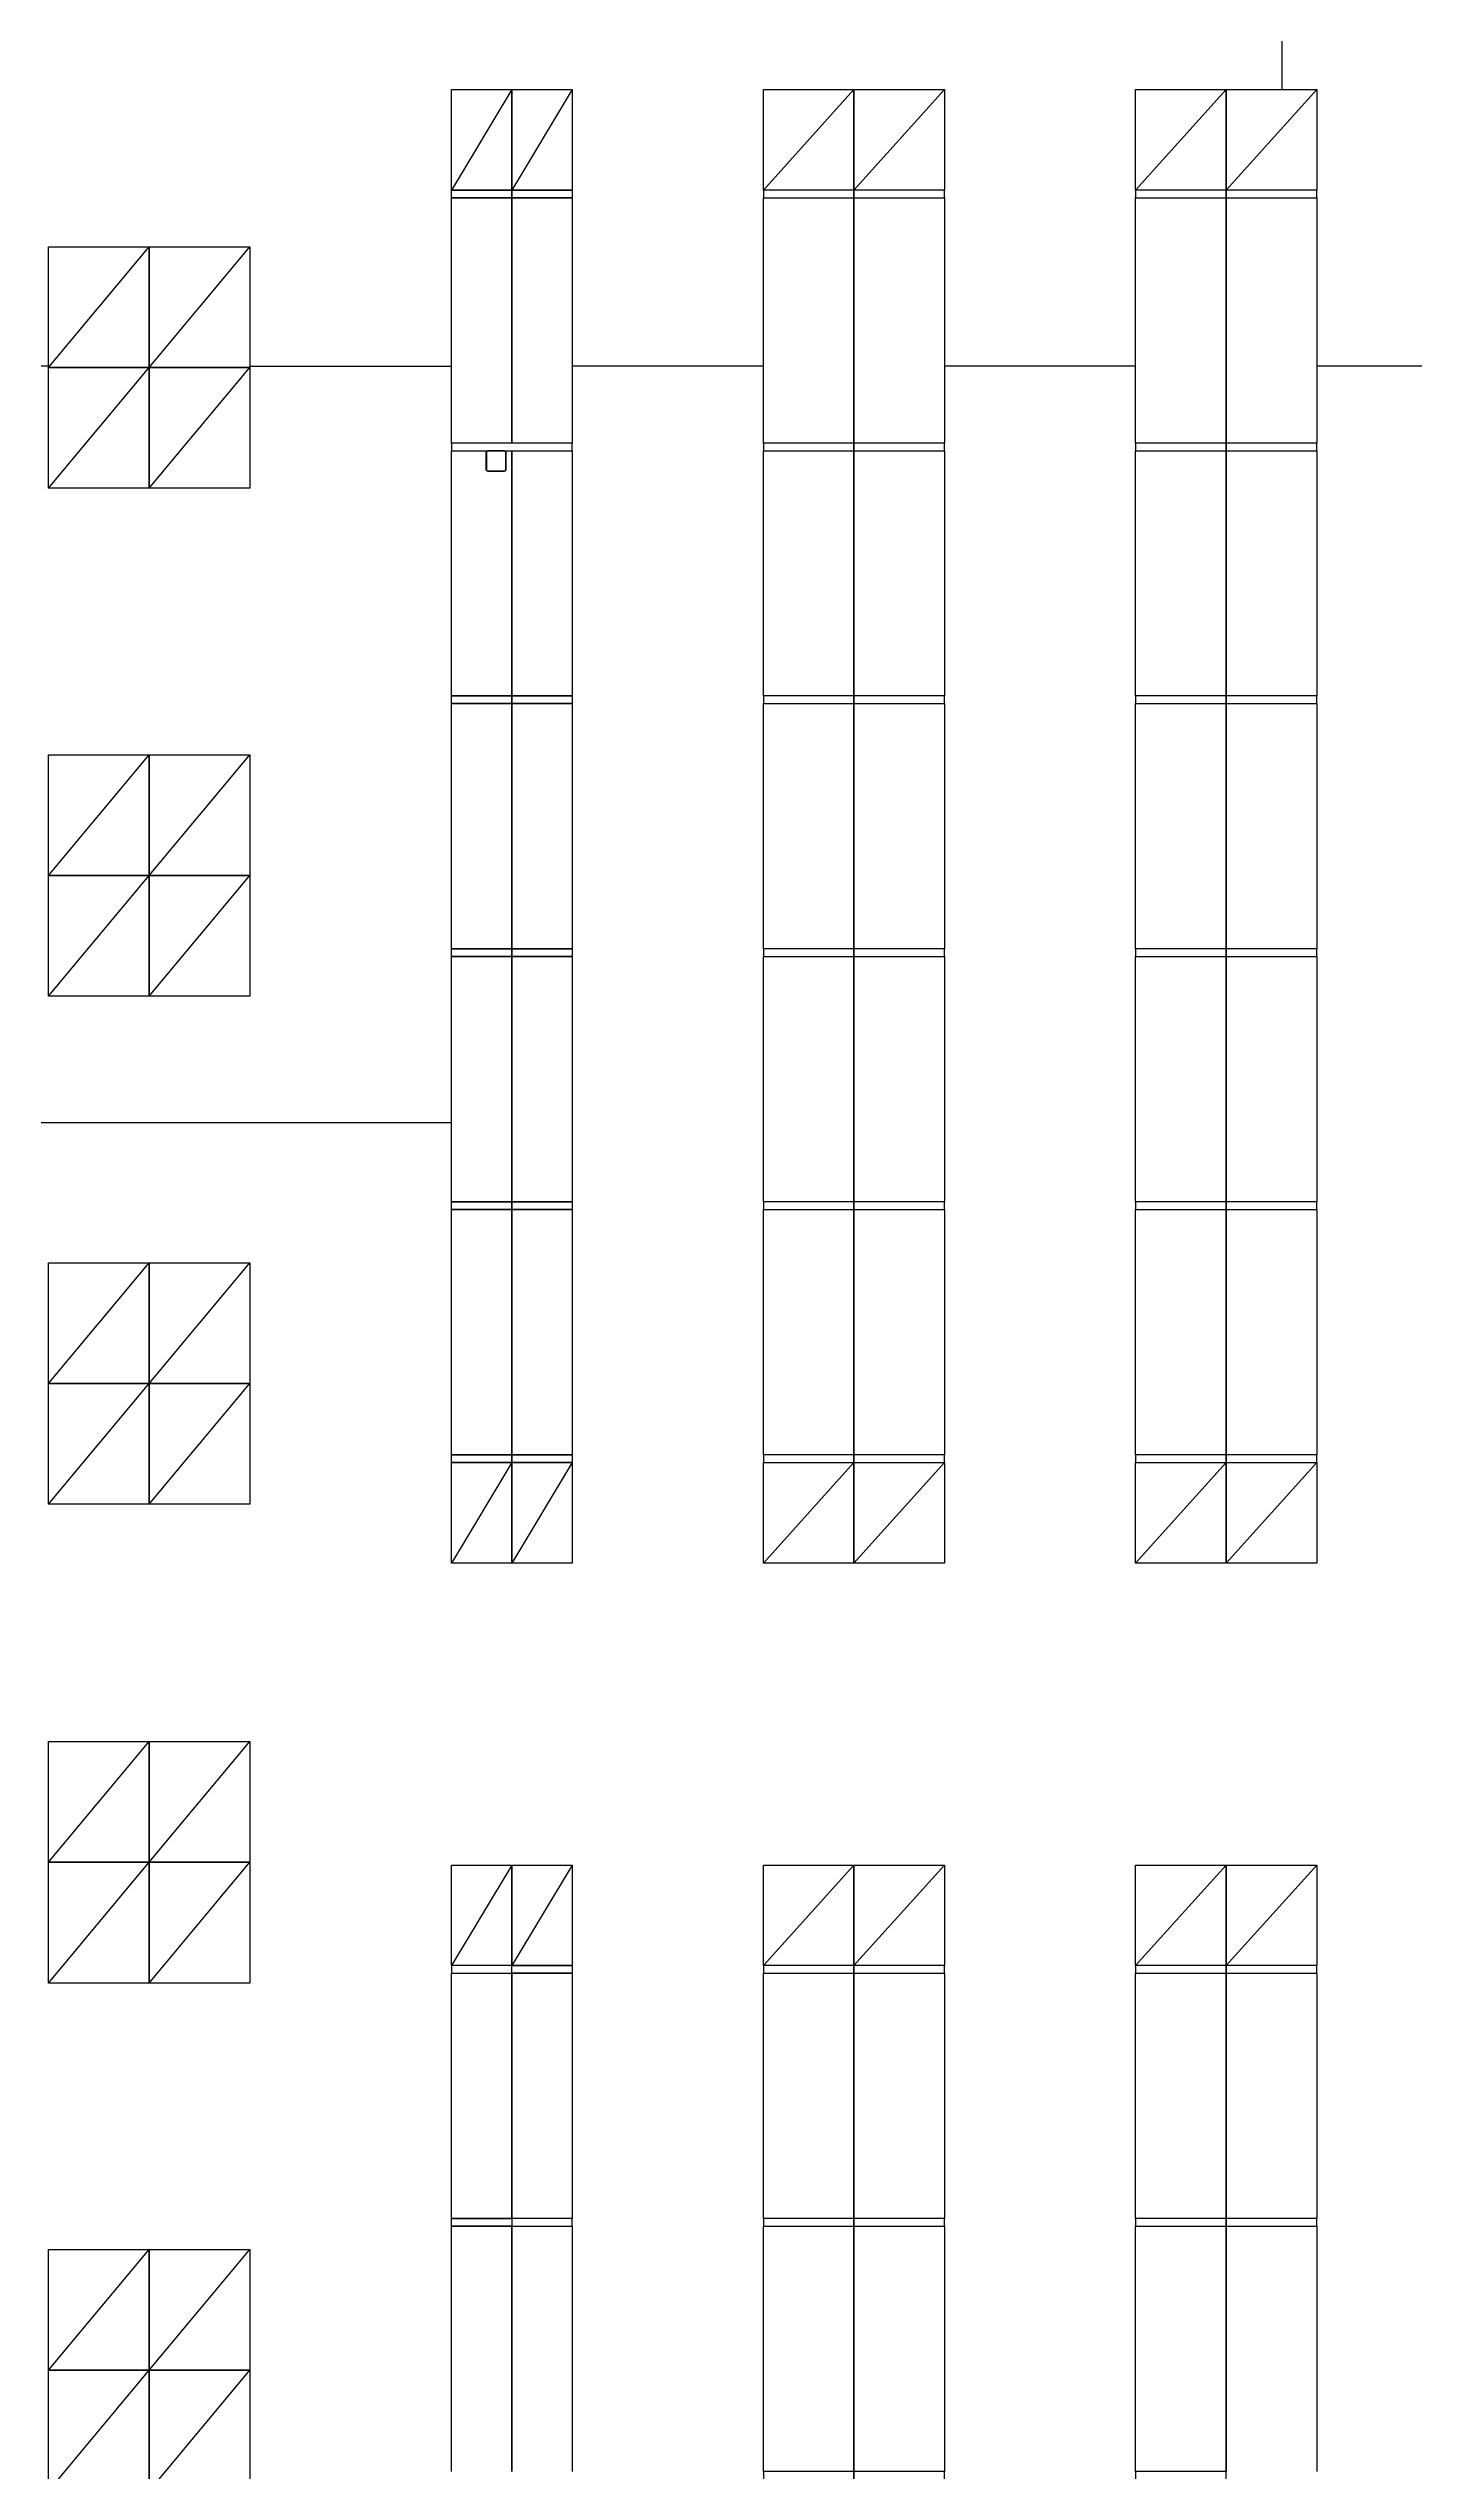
# Model space of a CAD drawing. Header units: millimetres. Extents: x -155 to 94595, y -3153 to 63413.
# Drawn here: x 44746 to 58324, y 22660 to 46748 of the extents above; entities that cross this region are included whole.
import ezdxf

# ---------------------------------------------------------------- set-up
doc = ezdxf.new("R2010")
doc.units = ezdxf.units.MM
for name, color, linetype in [('2', 193, 'Continuous'), ('6', 253, 'Continuous'), ('int', 185, 'Continuous'), ('wall', 5, 'Continuous')]:
    doc.layers.add(name, color=color, linetype=linetype)
doc.styles.add('REFERENCIA CAMPECHE$0$LETRITAS', font='ROMAN1.shx', dxfattribs={"width": 1.2, "height": 0.225})
doc.dimstyles.new('arch', dxfattribs={"dimtxt": 0.18, "dimasz": 0.18, "dimexe": 0.18, "dimexo": 0.0625, "dimgap": 0.09, "dimtad": 0, "dimtih": 1, "dimtoh": 1, "dimdec": 4, "dimzin": 0, "dimdsep": 46, "dimtxsty": 'Standard', "dimblk": 'OBLIQUE', "dimcen": 0.09, "dimclrt": 256, "dimadec": 0, "dimazin": 0, "dimtfac": 1, "dimtdec": 4, "dimtofl": 0, "dimtmove": 0, "dimatfit": 3, "dimldrblk": 'OBLIQUE', "dimfxl": 1, "dimtolj": 1, "dimtzin": 0, "dimarcsym": 0})
doc.dimstyles.new('aw_2', dxfattribs={"dimtxt": 2.5, "dimasz": 2.5, "dimexe": 1.25, "dimexo": 0.625, "dimtad": 1, "dimtxsty": 'Standard', "dimblk": 'OBLIQUE', "dimcen": 2.5, "dimclrt": 256, "dimadec": 0, "dimazin": 0, "dimtfac": 1, "dimtmove": 0, "dimatfit": 3, "dimldrblk": 'OBLIQUE', "dimfxl": 1, "dimarcsym": 0})

# ---------------------------------------------------------------- blocks, each defined once
blk = doc.blocks.new('_Oblique')
at = {"color": 0, "linetype": 'ByBlock', "lineweight": -2}
blk.add_line((-0.5, -0.5), (0.5, 0.5), dxfattribs=at)
blk = doc.blocks.new('*D187')
at = {"layer": '6', "color": 0, "lineweight": -2}
blk.add_line((51852, 43590), (49951, 43590), dxfattribs=at)
at = {"layer": 'Defpoints', "color": 0}
for p in [(49951, 43590), (49951, 43590), (51852, 43590)]:
    blk.add_point(p, dxfattribs=at)
at = {"layer": '6', "color": 0, "lineweight": -2, "xscale": 0.3, "yscale": 0.3, "zscale": 0.3, "rotation": 180}
blk.add_blockref('_Oblique', (49951, 43590), dxfattribs=at)
at = {"layer": '6', "color": 0, "lineweight": -2, "xscale": 0.3, "yscale": 0.3, "zscale": 0.3}
blk.add_blockref('_Oblique', (51852, 43590), dxfattribs=at)
at = {"layer": '6', "insert": (50901, 43591), "char_height": 0.225, "attachment_point": 5, "style": 'REFERENCIA CAMPECHE$0$LETRITAS'}
blk.add_mtext('\\A1;1900.80', dxfattribs=at)
blk = doc.blocks.new('*D188')
at = {"layer": '6', "color": 0, "lineweight": -2}
blk.add_line((55552, 43590), (53652, 43590), dxfattribs=at)
at = {"layer": 'Defpoints', "color": 0}
for p in [(53652, 43590), (53652, 43590), (55552, 43590)]:
    blk.add_point(p, dxfattribs=at)
at = {"layer": '6', "color": 0, "lineweight": -2, "xscale": 0.3, "yscale": 0.3, "zscale": 0.3, "rotation": 180}
blk.add_blockref('_Oblique', (53652, 43590), dxfattribs=at)
at = {"layer": '6', "color": 0, "lineweight": -2, "xscale": 0.3, "yscale": 0.3, "zscale": 0.3}
blk.add_blockref('_Oblique', (55552, 43590), dxfattribs=at)
at = {"layer": '6', "insert": (54602, 43591), "char_height": 0.225, "attachment_point": 5, "style": 'REFERENCIA CAMPECHE$0$LETRITAS'}
blk.add_mtext('\\A1;1900.00', dxfattribs=at)
blk = doc.blocks.new('*D189')
at = {"layer": '6', "color": 0, "lineweight": -2}
blk.add_line((59252, 43590), (57352, 43590), dxfattribs=at)
at = {"layer": 'Defpoints', "color": 0}
for p in [(57352, 43590), (57352, 43590), (59252, 43590)]:
    blk.add_point(p, dxfattribs=at)
at = {"layer": '6', "color": 0, "lineweight": -2, "xscale": 0.3, "yscale": 0.3, "zscale": 0.3, "rotation": 180}
blk.add_blockref('_Oblique', (57352, 43590), dxfattribs=at)
at = {"layer": '6', "color": 0, "lineweight": -2, "xscale": 0.3, "yscale": 0.3, "zscale": 0.3}
blk.add_blockref('_Oblique', (59252, 43590), dxfattribs=at)
at = {"layer": '6', "insert": (58302, 43591), "char_height": 0.225, "attachment_point": 5, "style": 'REFERENCIA CAMPECHE$0$LETRITAS'}
blk.add_mtext('\\A1;1900.00', dxfattribs=at)
blk = doc.blocks.new('*D226')
at = {"layer": '6', "color": 0, "lineweight": -2}
blk.add_line((44747, 43590), (42743, 43590), dxfattribs=at)
at = {"layer": 'Defpoints', "color": 0}
for p in [(42743, 43590), (42743, 43590), (44747, 43550)]:
    blk.add_point(p, dxfattribs=at)
at = {"layer": '6', "color": 0, "lineweight": -2, "xscale": 0.36, "yscale": 0.36, "zscale": 0.36, "rotation": 180}
blk.add_blockref('_Oblique', (42743, 43590), dxfattribs=at)
at = {"layer": '6', "color": 0, "lineweight": -2, "xscale": 0.36, "yscale": 0.36, "zscale": 0.36}
blk.add_blockref('_Oblique', (44747, 43590), dxfattribs=at)
at = {"layer": '6', "insert": (43745, 43591), "char_height": 0.225, "attachment_point": 5, "style": 'REFERENCIA CAMPECHE$0$LETRITAS'}
blk.add_mtext('\\A1;2004.37', dxfattribs=at)
blk = doc.blocks.new('*D227')
at = {"layer": '6', "color": 0, "lineweight": -2}
blk.add_line((46747, 43590), (48751, 43590), dxfattribs=at)
at = {"layer": 'Defpoints', "color": 0}
for p in [(46747, 43447), (48751, 43590), (48751, 43590)]:
    blk.add_point(p, dxfattribs=at)
at = {"layer": '6', "color": 0, "lineweight": -2, "xscale": 0.36, "yscale": 0.36, "zscale": 0.36, "rotation": 180}
blk.add_blockref('_Oblique', (46747, 43590), dxfattribs=at)
at = {"layer": '6', "color": 0, "lineweight": -2, "xscale": 0.36, "yscale": 0.36, "zscale": 0.36}
blk.add_blockref('_Oblique', (48751, 43590), dxfattribs=at)
at = {"layer": '6', "insert": (47749, 43591), "char_height": 0.225, "attachment_point": 5, "style": 'REFERENCIA CAMPECHE$0$LETRITAS'}
blk.add_mtext('\\A1;2003.72', dxfattribs=at)
blk = doc.blocks.new('*D350')
at = {"layer": '6', "color": 0, "lineweight": -2}
blk.add_line((57005, 50027), (57005, 46340), dxfattribs=at)
at = {"layer": 'Defpoints', "color": 0}
for p in [(57424, 50027), (56855, 46340), (57005, 46340)]:
    blk.add_point(p, dxfattribs=at)
at = {"layer": '6', "color": 0, "lineweight": -2, "xscale": 0.36, "yscale": 0.36, "zscale": 0.36}
for p, rotation in [((57005, 50027), 90), ((57005, 46340), 270)]:
    blk.add_blockref('_Oblique', p, dxfattribs=dict(at, rotation=rotation))
at = {"layer": '6', "insert": (57005, 48184), "char_height": 0.225, "attachment_point": 5, "rotation": 90, "style": 'REFERENCIA CAMPECHE$0$LETRITAS'}
blk.add_mtext('\\A1;3686.92', dxfattribs=at)
blk = doc.blocks.new('*D359')
at = {"layer": '6', "color": 0, "lineweight": -2}
blk.add_line((48751, 36068), (42806, 36068), dxfattribs=at)
at = {"layer": 'Defpoints', "color": 0}
for p in [(42806, 36068), (48751, 36002), (42806, 35502)]:
    blk.add_point(p, dxfattribs=at)
at = {"layer": '6', "color": 0, "lineweight": -2, "xscale": 0.36, "yscale": 0.36, "zscale": 0.36, "rotation": 180}
blk.add_blockref('_Oblique', (42806, 36068), dxfattribs=at)
at = {"layer": '6', "color": 0, "lineweight": -2, "xscale": 0.36, "yscale": 0.36, "zscale": 0.36}
blk.add_blockref('_Oblique', (48751, 36068), dxfattribs=at)
at = {"layer": '6', "insert": (45778, 36068), "char_height": 0.225, "attachment_point": 5, "style": 'REFERENCIA CAMPECHE$0$LETRITAS'}
blk.add_mtext('5945.09', dxfattribs=at)

msp = doc.modelspace()

# ---------------------------------------------------------------- linework, layer by layer
at = {"layer": '2'}
for p, q in [((48750.975, 45340.325), (48750.975, 46340.325)), ((48750.975, 46340.325), (49350.975, 46340.325)), ((49350.975, 46340.325), (48750.975, 45340.325)), ((49350.975, 46340.325), (49350.975, 45340.325)), ((49350.975, 45340.325), (49350.975, 46340.325)), ((49350.975, 46340.325), (49950.975, 46340.325)), ((49950.975, 46340.325), (49350.975, 45340.325)), ((49950.975, 46340.325), (49950.975, 45340.325)), ((51851.775, 45340.325), (51851.775, 46340.325)), ((51851.775, 46340.325), (52751.775, 46340.325)), ((52751.775, 46340.325), (51851.775, 45340.325)), ((52751.775, 45340.325), (52751.775, 46340.325)), ((52751.775, 46340.325), (53651.775, 46340.325)), ((53651.775, 46340.325), (52751.775, 45340.325)), ((52751.775, 46340.325), (52751.775, 45340.325)), ((53651.775, 46340.325), (53651.775, 45340.325)), ((55551.775, 45340.325), (55551.775, 46340.325)), ((55551.775, 46340.325), (56451.775, 46340.325)), ((56451.775, 46340.325), (55551.775, 45340.325)), ((56451.775, 45340.325), (56451.775, 46340.325)), ((56451.775, 46340.325), (57351.775, 46340.325)), ((57351.775, 46340.325), (56451.775, 45340.325)), ((56451.775, 46340.325), (56451.775, 45340.325)), ((57351.775, 46340.325), (57351.775, 45340.325)), ((49350.975, 45340.325), (48750.975, 45340.325)), ((49950.975, 45340.325), (49350.975, 45340.325)), ((52751.775, 45340.325), (51851.775, 45340.325)), ((53651.775, 45340.325), (52751.775, 45340.325)), ((56451.775, 45340.325), (55551.775, 45340.325)), ((57351.775, 45340.325), (56451.775, 45340.325)), ((48750.975, 42825.725), (48750.975, 45264.125)), ((48750.975, 45264.125), (49350.975, 45264.125)), ((49350.975, 45264.125), (49350.975, 42825.725)), ((49350.975, 42825.725), (49350.975, 45264.125)), ((49350.975, 45264.125), (49950.975, 45264.125)), ((49950.975, 45264.125), (49950.975, 42825.725)), ((51851.775, 42825.725), (51851.775, 45264.125)), ((51851.775, 45264.125), (52751.775, 45264.125)), ((52751.775, 45264.125), (52751.775, 42825.725)), ((55551.775, 42825.725), (55551.775, 45264.125)), ((55551.775, 45264.125), (56451.775, 45264.125)), ((56451.775, 42825.725), (56451.775, 45264.125)), ((56451.775, 45264.125), (57351.775, 45264.125)), ((56451.775, 45264.125), (56451.775, 42825.725)), ((57351.775, 45264.125), (57351.775, 42825.725)), ((44747.252, 43576.99), (44747.252, 44776.99)), ((44747.252, 44776.99), (45747.252, 44776.99)), ((44747.252, 43576.99), (45747.252, 44776.99)), ((45747.252, 44776.99), (45747.252, 43576.99)), ((45747.252, 43576.99), (45747.252, 44776.99)), ((45747.252, 44776.99), (46747.252, 44776.99)), ((45747.252, 43576.99), (46747.252, 44776.99)), ((46747.252, 44776.99), (46747.252, 43576.99)), ((45747.252, 43576.99), (44747.252, 43576.99)), ((44747.252, 42376.99), (44747.252, 43576.99)), ((44747.252, 43576.99), (45747.252, 43576.99)), ((44747.252, 42376.99), (45747.252, 43576.99)), ((45747.252, 43576.99), (45747.252, 42376.99)), ((46747.252, 43576.99), (45747.252, 43576.99)), ((45747.252, 42376.99), (45747.252, 43576.99)), ((45747.252, 43576.99), (46747.252, 43576.99)), ((45747.252, 42376.99), (46747.252, 43576.99)), ((46747.252, 43576.99), (46747.252, 42376.99)), ((49350.975, 42825.725), (48750.975, 42825.725)), ((48750.975, 40311.125), (48750.975, 42749.525)), ((48750.975, 42749.525), (49350.975, 42749.525)), ((49950.975, 42825.725), (49350.975, 42825.725)), ((49350.975, 42749.525), (49350.975, 40311.125)), ((49350.975, 40311.125), (49350.975, 42749.525)), ((49350.975, 42749.525), (49950.975, 42749.525)), ((49950.975, 42749.525), (49950.975, 40311.125)), ((52751.775, 42825.725), (51851.775, 42825.725)), ((51851.775, 40311.125), (51851.775, 42749.525)), ((51851.775, 42749.525), (52751.775, 42749.525)), ((52751.775, 40311.125), (52751.775, 42749.525)), ((52751.775, 42749.525), (53651.775, 42749.525)), ((52751.775, 42749.525), (52751.775, 40311.125)), ((53651.775, 42749.525), (53651.775, 40311.125)), ((56451.775, 42825.725), (55551.775, 42825.725)), ((55551.775, 40311.125), (55551.775, 42749.525)), ((55551.775, 42749.525), (56451.775, 42749.525)), ((57351.775, 42825.725), (56451.775, 42825.725)), ((56451.775, 40311.125), (56451.775, 42749.525)), ((56451.775, 42749.525), (57351.775, 42749.525)), ((56451.775, 42749.525), (56451.775, 40311.125)), ((57351.775, 42749.525), (57351.775, 40311.125)), ((45747.252, 42376.99), (44747.252, 42376.99)), ((46747.252, 42376.99), (45747.252, 42376.99)), ((49350.975, 40311.125), (48750.975, 40311.125)), ((48750.975, 37796.525), (48750.975, 40234.925)), ((48750.975, 40234.925), (49350.975, 40234.925)), ((49950.975, 40311.125), (49350.975, 40311.125)), ((49350.975, 37796.525), (49350.975, 40234.925)), ((49350.975, 40234.925), (49950.975, 40234.925)), ((49350.975, 40234.925), (49350.975, 37796.525)), ((49950.975, 40234.925), (49950.975, 37796.525)), ((52751.775, 40311.125), (51851.775, 40311.125)), ((51851.775, 37796.525), (51851.775, 40234.925)), ((51851.775, 40234.925), (52751.775, 40234.925)), ((53651.775, 40311.125), (52751.775, 40311.125)), ((52751.775, 37796.525), (52751.775, 40234.925)), ((52751.775, 40234.925), (53651.775, 40234.925)), ((52751.775, 40234.925), (52751.775, 37796.525)), ((53651.775, 40234.925), (53651.775, 37796.525)), ((56451.775, 40311.125), (55551.775, 40311.125)), ((55551.775, 37796.525), (55551.775, 40234.925)), ((55551.775, 40234.925), (56451.775, 40234.925)), ((57351.775, 40311.125), (56451.775, 40311.125)), ((56451.775, 37796.525), (56451.775, 40234.925)), ((56451.775, 40234.925), (57351.775, 40234.925)), ((56451.775, 40234.925), (56451.775, 37796.525)), ((57351.775, 40234.925), (57351.775, 37796.525)), ((44747.252, 38526.99), (44747.252, 39726.99)), ((44747.252, 39726.99), (45747.252, 39726.99)), ((44747.252, 38526.99), (45747.252, 39726.99)), ((45747.252, 39726.99), (45747.252, 38526.99)), ((45747.252, 38526.99), (45747.252, 39726.99)), ((45747.252, 39726.99), (46747.252, 39726.99)), ((45747.252, 38526.99), (46747.252, 39726.99)), ((46747.252, 39726.99), (46747.252, 38526.99)), ((45747.252, 38526.99), (44747.252, 38526.99)), ((44747.252, 37326.99), (44747.252, 38526.99)), ((44747.252, 38526.99), (45747.252, 38526.99)), ((44747.252, 37326.99), (45747.252, 38526.99)), ((45747.252, 38526.99), (45747.252, 37326.99)), ((46747.252, 38526.99), (45747.252, 38526.99)), ((45747.252, 37326.99), (45747.252, 38526.99)), ((45747.252, 38526.99), (46747.252, 38526.99)), ((45747.252, 37326.99), (46747.252, 38526.99)), ((46747.252, 38526.99), (46747.252, 37326.99)), ((49350.975, 37796.525), (48750.975, 37796.525)), ((48750.975, 35281.925), (48750.975, 37720.325)), ((48750.975, 37720.325), (49350.975, 37720.325)), ((49950.975, 37796.525), (49350.975, 37796.525)), ((49350.975, 35281.925), (49350.975, 37720.325)), ((49350.975, 37720.325), (49950.975, 37720.325)), ((49350.975, 37720.325), (49350.975, 35281.925)), ((49950.975, 37720.325), (49950.975, 35281.925)), ((52751.775, 37796.525), (51851.775, 37796.525)), ((51851.775, 35281.925), (51851.775, 37720.325)), ((51851.775, 37720.325), (52751.775, 37720.325)), ((53651.775, 37796.525), (52751.775, 37796.525)), ((52751.775, 35281.925), (52751.775, 37720.325)), ((52751.775, 37720.325), (53651.775, 37720.325)), ((52751.775, 37720.325), (52751.775, 35281.925)), ((53651.775, 37720.325), (53651.775, 35281.925)), ((56451.775, 37796.525), (55551.775, 37796.525)), ((55551.775, 35281.925), (55551.775, 37720.325)), ((55551.775, 37720.325), (56451.775, 37720.325)), ((57351.775, 37796.525), (56451.775, 37796.525)), ((56451.775, 35281.925), (56451.775, 37720.325)), ((56451.775, 37720.325), (57351.775, 37720.325)), ((56451.775, 37720.325), (56451.775, 35281.925)), ((57351.775, 37720.325), (57351.775, 35281.925)), ((45747.252, 37326.99), (44747.252, 37326.99)), ((46747.252, 37326.99), (45747.252, 37326.99)), ((49350.975, 35281.925), (48750.975, 35281.925)), ((48750.975, 32767.325), (48750.975, 35205.725)), ((48750.975, 35205.725), (49350.975, 35205.725)), ((49950.975, 35281.925), (49350.975, 35281.925)), ((49350.975, 32767.325), (49350.975, 35205.725)), ((49350.975, 35205.725), (49950.975, 35205.725)), ((49350.975, 35205.725), (49350.975, 32767.325)), ((49950.975, 35205.725), (49950.975, 32767.325)), ((52751.775, 35281.925), (51851.775, 35281.925)), ((51851.775, 32767.325), (51851.775, 35205.725)), ((51851.775, 35205.725), (52751.775, 35205.725)), ((53651.775, 35281.925), (52751.775, 35281.925)), ((52751.775, 32767.325), (52751.775, 35205.725)), ((52751.775, 35205.725), (53651.775, 35205.725)), ((52751.775, 35205.725), (52751.775, 32767.325)), ((53651.775, 35205.725), (53651.775, 32767.325)), ((56451.775, 35281.925), (55551.775, 35281.925)), ((55551.775, 32767.325), (55551.775, 35205.725)), ((55551.775, 35205.725), (56451.775, 35205.725)), ((57351.775, 35281.925), (56451.775, 35281.925)), ((56451.775, 32767.325), (56451.775, 35205.725)), ((56451.775, 35205.725), (57351.775, 35205.725)), ((56451.775, 35205.725), (56451.775, 32767.325)), ((57351.775, 35205.725), (57351.775, 32767.325)), ((44747.252, 33476.99), (44747.252, 34676.99)), ((44747.252, 34676.99), (45747.252, 34676.99)), ((44747.252, 33476.99), (45747.252, 34676.99)), ((45747.252, 34676.99), (45747.252, 33476.99)), ((45747.252, 33476.99), (45747.252, 34676.99)), ((45747.252, 34676.99), (46747.252, 34676.99)), ((45747.252, 33476.99), (46747.252, 34676.99)), ((46747.252, 34676.99), (46747.252, 33476.99)), ((45747.252, 33476.99), (44747.252, 33476.99)), ((44747.252, 32276.99), (44747.252, 33476.99)), ((44747.252, 33476.99), (45747.252, 33476.99)), ((44747.252, 32276.99), (45747.252, 33476.99)), ((45747.252, 33476.99), (45747.252, 32276.99)), ((46747.252, 33476.99), (45747.252, 33476.99)), ((45747.252, 32276.99), (45747.252, 33476.99)), ((45747.252, 33476.99), (46747.252, 33476.99)), ((45747.252, 32276.99), (46747.252, 33476.99)), ((46747.252, 33476.99), (46747.252, 32276.99)), ((49350.975, 32767.325), (48750.975, 32767.325)), ((49950.975, 32767.325), (49350.975, 32767.325)), ((52751.775, 32767.325), (51851.775, 32767.325)), ((53651.775, 32767.325), (52751.775, 32767.325)), ((56451.775, 32767.325), (55551.775, 32767.325)), ((57351.775, 32767.325), (56451.775, 32767.325)), ((48750.975, 31691.125), (48750.975, 32691.125)), ((48750.975, 32691.125), (49350.975, 32691.125)), ((49350.975, 32691.125), (48750.975, 31691.125)), ((49350.975, 32691.125), (49350.975, 31691.125)), ((49350.975, 31691.125), (49350.975, 32691.125)), ((49350.975, 32691.125), (49950.975, 32691.125)), ((49950.975, 32691.125), (49350.975, 31691.125)), ((49950.975, 32691.125), (49950.975, 31691.125)), ((51851.775, 31691.125), (51851.775, 32691.125)), ((51851.775, 32691.125), (52751.775, 32691.125)), ((52751.775, 32691.125), (51851.775, 31691.125)), ((52751.775, 31691.125), (52751.775, 32691.125)), ((52751.775, 32691.125), (53651.775, 32691.125)), ((53651.775, 32691.125), (52751.775, 31691.125)), ((52751.775, 32691.125), (52751.775, 31691.125)), ((53651.775, 32691.125), (53651.775, 31691.125)), ((55551.775, 31691.125), (55551.775, 32691.125)), ((55551.775, 32691.125), (56451.775, 32691.125)), ((56451.775, 32691.125), (55551.775, 31691.125)), ((56451.775, 31691.125), (56451.775, 32691.125)), ((56451.775, 32691.125), (57351.775, 32691.125)), ((57351.775, 32691.125), (56451.775, 31691.125)), ((56451.775, 32691.125), (56451.775, 31691.125)), ((57351.775, 32691.125), (57351.775, 31691.125)), ((45747.252, 32276.99), (44747.252, 32276.99)), ((46747.252, 32276.99), (45747.252, 32276.99)), ((49350.975, 31691.125), (48750.975, 31691.125)), ((49950.975, 31691.125), (49350.975, 31691.125)), ((52751.775, 31691.125), (51851.775, 31691.125)), ((53651.775, 31691.125), (52751.775, 31691.125)), ((56451.775, 31691.125), (55551.775, 31691.125)), ((57351.775, 31691.125), (56451.775, 31691.125)), ((44747.252, 28716.384), (44747.252, 29916.384)), ((44747.252, 29916.384), (45747.252, 29916.384)), ((44747.252, 28716.384), (45747.252, 29916.384)), ((45747.252, 29916.384), (45747.252, 28716.384)), ((45747.252, 28716.384), (45747.252, 29916.384)), ((45747.252, 29916.384), (46747.252, 29916.384)), ((45747.252, 28716.384), (46747.252, 29916.384)), ((46747.252, 29916.384), (46747.252, 28716.384)), ((45747.252, 28716.384), (44747.252, 28716.384)), ((44747.252, 27516.384), (44747.252, 28716.384)), ((44747.252, 28716.384), (45747.252, 28716.384)), ((44747.252, 27516.384), (45747.252, 28716.384)), ((45747.252, 28716.384), (45747.252, 27516.384)), ((46747.252, 28716.384), (45747.252, 28716.384)), ((45747.252, 27516.384), (45747.252, 28716.384)), ((45747.252, 28716.384), (46747.252, 28716.384)), ((45747.252, 27516.384), (46747.252, 28716.384)), ((46747.252, 28716.384), (46747.252, 27516.384)), ((48750.975, 27689.325), (48750.975, 28689.325)), ((48750.975, 28689.325), (49350.975, 28689.325)), ((49350.975, 28689.325), (48750.975, 27689.325)), ((49350.975, 28689.325), (49350.975, 27689.325)), ((49350.975, 27689.325), (49350.975, 28689.325)), ((49350.975, 28689.325), (49950.975, 28689.325)), ((49950.975, 28689.325), (49350.975, 27689.325)), ((49950.975, 28689.325), (49950.975, 27689.325)), ((51851.775, 27689.325), (51851.775, 28689.325)), ((51851.775, 28689.325), (52751.775, 28689.325)), ((52751.775, 28689.325), (51851.775, 27689.325)), ((52751.775, 27689.325), (52751.775, 28689.325)), ((52751.775, 28689.325), (53651.775, 28689.325)), ((53651.775, 28689.325), (52751.775, 27689.325)), ((52751.775, 28689.325), (52751.775, 27689.325)), ((53651.775, 28689.325), (53651.775, 27689.325)), ((55551.775, 27689.325), (55551.775, 28689.325)), ((55551.775, 28689.325), (56451.775, 28689.325)), ((56451.775, 28689.325), (55551.775, 27689.325)), ((56451.775, 27689.325), (56451.775, 28689.325)), ((56451.775, 28689.325), (57351.775, 28689.325)), ((57351.775, 28689.325), (56451.775, 27689.325)), ((56451.775, 28689.325), (56451.775, 27689.325)), ((57351.775, 28689.325), (57351.775, 27689.325)), ((45747.252, 27516.384), (44747.252, 27516.384)), ((46747.252, 27516.384), (45747.252, 27516.384)), ((49350.975, 27689.325), (48750.975, 27689.325)), ((48750.975, 25174.725), (48750.975, 27613.125)), ((48750.975, 27613.125), (49350.975, 27613.125)), ((49950.975, 27689.325), (49350.975, 27689.325)), ((49350.975, 27613.125), (49350.975, 25174.725)), ((49350.975, 25174.725), (49350.975, 27613.125)), ((49350.975, 27613.125), (49950.975, 27613.125)), ((49950.975, 27613.125), (49950.975, 25174.725)), ((52751.775, 27689.325), (51851.775, 27689.325)), ((51851.775, 25174.725), (51851.775, 27613.125)), ((51851.775, 27613.125), (52751.775, 27613.125)), ((53651.775, 27689.325), (52751.775, 27689.325)), ((52751.775, 25174.725), (52751.775, 27613.125)), ((52751.775, 27613.125), (53651.775, 27613.125)), ((52751.775, 27613.125), (52751.775, 25174.725)), ((53651.775, 27613.125), (53651.775, 25174.725)), ((56451.775, 27689.325), (55551.775, 27689.325)), ((55551.775, 25174.725), (55551.775, 27613.125)), ((55551.775, 27613.125), (56451.775, 27613.125)), ((57351.775, 27689.325), (56451.775, 27689.325)), ((56451.775, 25174.725), (56451.775, 27613.125)), ((56451.775, 27613.125), (57351.775, 27613.125)), ((56451.775, 27613.125), (56451.775, 25174.725)), ((57351.775, 27613.125), (57351.775, 25174.725)), ((49350.975, 25174.725), (48750.975, 25174.725)), ((48750.975, 22660.125), (48750.975, 25098.525)), ((48750.975, 25098.525), (49350.975, 25098.525)), ((49950.975, 25174.725), (49350.975, 25174.725)), ((49350.975, 25098.525), (49350.975, 22660.125)), ((49350.975, 22660.125), (49350.975, 25098.525)), ((49350.975, 25098.525), (49950.975, 25098.525)), ((49950.975, 25098.525), (49950.975, 22660.125)), ((52751.775, 25174.725), (51851.775, 25174.725)), ((51851.775, 22660.125), (51851.775, 25098.525)), ((51851.775, 25098.525), (52751.775, 25098.525)), ((53651.775, 25174.725), (52751.775, 25174.725)), ((52751.775, 22660.125), (52751.775, 25098.525)), ((52751.775, 25098.525), (53651.775, 25098.525)), ((52751.775, 25098.525), (52751.775, 22660.125)), ((53651.775, 25098.525), (53651.775, 22660.125)), ((56451.775, 25174.725), (55551.775, 25174.725)), ((55551.775, 22660.125), (55551.775, 25098.525)), ((55551.775, 25098.525), (56451.775, 25098.525)), ((57351.775, 25174.725), (56451.775, 25174.725)), ((56451.775, 22660.125), (56451.775, 25098.525)), ((56451.775, 25098.525), (57351.775, 25098.525)), ((56451.775, 25098.525), (56451.775, 22660.125)), ((57351.775, 25098.525), (57351.775, 22660.125)), ((44747.252, 23666.384), (44747.252, 24866.384)), ((44747.252, 24866.384), (45747.252, 24866.384)), ((44747.252, 23666.384), (45747.252, 24866.384)), ((45747.252, 24866.384), (45747.252, 23666.384)), ((45747.252, 23666.384), (45747.252, 24866.384)), ((45747.252, 24866.384), (46747.252, 24866.384)), ((45747.252, 23666.384), (46747.252, 24866.384)), ((46747.252, 24866.384), (46747.252, 23666.384)), ((45747.252, 23666.384), (44747.252, 23666.384)), ((44747.252, 22466.384), (44747.252, 23666.384)), ((44747.252, 23666.384), (45747.252, 23666.384)), ((44747.252, 22466.384), (45747.252, 23666.384)), ((45747.252, 23666.384), (45747.252, 22466.384)), ((46747.252, 23666.384), (45747.252, 23666.384)), ((45747.252, 22466.384), (45747.252, 23666.384)), ((45747.252, 23666.384), (46747.252, 23666.384)), ((45747.252, 22466.384), (46747.252, 23666.384)), ((46747.252, 23666.384), (46747.252, 22466.384)), ((52751.775, 22660.125), (51851.775, 22660.125)), ((53651.775, 22660.125), (52751.775, 22660.125)), ((56451.775, 22660.125), (55551.775, 22660.125))]:
    msp.add_line(p, q, dxfattribs=at)
at = {"layer": 'int'}
for p, q in [((48750.975, 45340.325), (49350.975, 45340.325)), ((48750.975, 45264.125), (48750.975, 45340.325)), ((49350.975, 45264.125), (49350.975, 45340.325)), ((49350.975, 45340.325), (49950.975, 45340.325)), ((49350.975, 45340.325), (49350.975, 45264.125)), ((49950.975, 45340.325), (49950.975, 45264.125)), ((52751.775, 45340.325), (51851.775, 45340.325)), ((51851.775, 45340.325), (51851.775, 45264.125)), ((53651.775, 45340.325), (52751.775, 45340.325)), ((52751.775, 45340.325), (52751.775, 45264.125)), ((52751.775, 45264.125), (52751.775, 45340.325)), ((53651.775, 45264.125), (53651.775, 45340.325)), ((56451.775, 45340.325), (55551.775, 45340.325)), ((55551.775, 45340.325), (55551.775, 45264.125)), ((57351.775, 45340.325), (56451.775, 45340.325)), ((56451.775, 45340.325), (56451.775, 45264.125)), ((56451.775, 45264.125), (56451.775, 45340.325)), ((57351.775, 45264.125), (57351.775, 45340.325)), ((49350.975, 45264.125), (48750.975, 45264.125)), ((49950.975, 45264.125), (49350.975, 45264.125)), ((51851.775, 45264.125), (52751.775, 45264.125)), ((52751.775, 42825.725), (52751.775, 45264.125)), ((52751.775, 45264.125), (53651.775, 45264.125)), ((52751.775, 45264.125), (53651.775, 45264.125)), ((53651.775, 45264.125), (53651.775, 42825.725)), ((55551.775, 45264.125), (56451.775, 45264.125)), ((56451.775, 45264.125), (57351.775, 45264.125)), ((49950.975, 42825.725), (48750.975, 42825.725)), ((48750.975, 42825.725), (48750.975, 42749.525)), ((48750.975, 42749.525), (49950.975, 42749.525)), ((49950.975, 42749.525), (49950.975, 42825.725)), ((52751.775, 42825.725), (51851.775, 42825.725)), ((51851.775, 42825.725), (51851.775, 42749.525)), ((51851.775, 42749.525), (52751.775, 42749.525)), ((53651.775, 42825.725), (52751.775, 42825.725)), ((52751.775, 42825.725), (52751.775, 42749.525)), ((52751.775, 42749.525), (52751.775, 42825.725)), ((53651.775, 42825.725), (52751.775, 42825.725)), ((52751.775, 42749.525), (53651.775, 42749.525)), ((53651.775, 42749.525), (53651.775, 42825.725)), ((56451.775, 42825.725), (55551.775, 42825.725)), ((55551.775, 42825.725), (55551.775, 42749.525)), ((55551.775, 42749.525), (56451.775, 42749.525)), ((57351.775, 42825.725), (56451.775, 42825.725)), ((56451.775, 42825.725), (56451.775, 42749.525)), ((56451.775, 42749.525), (56451.775, 42825.725)), ((56451.775, 42749.525), (57351.775, 42749.525)), ((57351.775, 42749.525), (57351.775, 42825.725)), ((48750.975, 40311.125), (49350.975, 40311.125)), ((48750.975, 40234.925), (48750.975, 40311.125)), ((49350.975, 40234.925), (48750.975, 40234.925)), ((49350.975, 40234.925), (49350.975, 40311.125)), ((49350.975, 40311.125), (49950.975, 40311.125)), ((49350.975, 40311.125), (49350.975, 40234.925)), ((49950.975, 40234.925), (49350.975, 40234.925)), ((49950.975, 40311.125), (49950.975, 40234.925)), ((52751.775, 40311.125), (51851.775, 40311.125)), ((51851.775, 40311.125), (51851.775, 40234.925)), ((51851.775, 40234.925), (52751.775, 40234.925)), ((53651.775, 40311.125), (52751.775, 40311.125)), ((52751.775, 40311.125), (52751.775, 40234.925)), ((52751.775, 40234.925), (52751.775, 40311.125)), ((52751.775, 40234.925), (53651.775, 40234.925)), ((53651.775, 40234.925), (53651.775, 40311.125)), ((56451.775, 40311.125), (55551.775, 40311.125)), ((55551.775, 40311.125), (55551.775, 40234.925)), ((55551.775, 40234.925), (56451.775, 40234.925)), ((57351.775, 40311.125), (56451.775, 40311.125)), ((56451.775, 40311.125), (56451.775, 40234.925)), ((56451.775, 40234.925), (56451.775, 40311.125)), ((56451.775, 40234.925), (57351.775, 40234.925)), ((57351.775, 40234.925), (57351.775, 40311.125)), ((48750.975, 37796.525), (49350.975, 37796.525)), ((48750.975, 37720.325), (48750.975, 37796.525)), ((49350.975, 37720.325), (48750.975, 37720.325)), ((49350.975, 37720.325), (49350.975, 37796.525)), ((49350.975, 37796.525), (49950.975, 37796.525)), ((49350.975, 37796.525), (49350.975, 37720.325)), ((49950.975, 37720.325), (49350.975, 37720.325)), ((49950.975, 37796.525), (49950.975, 37720.325)), ((52751.775, 37796.525), (51851.775, 37796.525)), ((51851.775, 37796.525), (51851.775, 37720.325)), ((51851.775, 37720.325), (52751.775, 37720.325)), ((53651.775, 37796.525), (52751.775, 37796.525)), ((52751.775, 37796.525), (52751.775, 37720.325)), ((52751.775, 37720.325), (52751.775, 37796.525)), ((52751.775, 37720.325), (53651.775, 37720.325)), ((53651.775, 37720.325), (53651.775, 37796.525)), ((56451.775, 37796.525), (55551.775, 37796.525)), ((55551.775, 37796.525), (55551.775, 37720.325)), ((55551.775, 37720.325), (56451.775, 37720.325)), ((57351.775, 37796.525), (56451.775, 37796.525)), ((56451.775, 37796.525), (56451.775, 37720.325)), ((56451.775, 37720.325), (56451.775, 37796.525)), ((56451.775, 37720.325), (57351.775, 37720.325)), ((57351.775, 37720.325), (57351.775, 37796.525)), ((48750.975, 35281.925), (49350.975, 35281.925)), ((48750.975, 35205.725), (48750.975, 35281.925)), ((49350.975, 35205.725), (48750.975, 35205.725)), ((49350.975, 35205.725), (49350.975, 35281.925)), ((49350.975, 35281.925), (49950.975, 35281.925)), ((49350.975, 35281.925), (49350.975, 35205.725)), ((49950.975, 35205.725), (49350.975, 35205.725)), ((49950.975, 35281.925), (49950.975, 35205.725)), ((52751.775, 35281.925), (51851.775, 35281.925)), ((51851.775, 35281.925), (51851.775, 35205.725)), ((51851.775, 35205.725), (52751.775, 35205.725)), ((53651.775, 35281.925), (52751.775, 35281.925)), ((52751.775, 35281.925), (52751.775, 35205.725)), ((52751.775, 35205.725), (52751.775, 35281.925)), ((52751.775, 35205.725), (53651.775, 35205.725)), ((53651.775, 35205.725), (53651.775, 35281.925)), ((56451.775, 35281.925), (55551.775, 35281.925)), ((55551.775, 35281.925), (55551.775, 35205.725)), ((55551.775, 35205.725), (56451.775, 35205.725)), ((57351.775, 35281.925), (56451.775, 35281.925)), ((56451.775, 35281.925), (56451.775, 35205.725)), ((56451.775, 35205.725), (56451.775, 35281.925)), ((56451.775, 35205.725), (57351.775, 35205.725)), ((57351.775, 35205.725), (57351.775, 35281.925)), ((48750.975, 32767.325), (49350.975, 32767.325)), ((48750.975, 32691.125), (48750.975, 32767.325)), ((49350.975, 32691.125), (49350.975, 32767.325)), ((49350.975, 32767.325), (49950.975, 32767.325)), ((49350.975, 32767.325), (49350.975, 32691.125)), ((49950.975, 32767.325), (49950.975, 32691.125)), ((52751.775, 32767.325), (51851.775, 32767.325)), ((51851.775, 32767.325), (51851.775, 32691.125)), ((53651.775, 32767.325), (52751.775, 32767.325)), ((52751.775, 32767.325), (52751.775, 32691.125)), ((52751.775, 32691.125), (52751.775, 32767.325)), ((53651.775, 32691.125), (53651.775, 32767.325)), ((56451.775, 32767.325), (55551.775, 32767.325)), ((55551.775, 32767.325), (55551.775, 32691.125)), ((57351.775, 32767.325), (56451.775, 32767.325)), ((56451.775, 32767.325), (56451.775, 32691.125)), ((56451.775, 32691.125), (56451.775, 32767.325)), ((57351.775, 32691.125), (57351.775, 32767.325)), ((49350.975, 32691.125), (48750.975, 32691.125)), ((49950.975, 32691.125), (49350.975, 32691.125)), ((51851.775, 32691.125), (52751.775, 32691.125)), ((52751.775, 32691.125), (53651.775, 32691.125)), ((55551.775, 32691.125), (56451.775, 32691.125)), ((56451.775, 32691.125), (57351.775, 32691.125)), ((49350.975, 27689.325), (48750.975, 27689.325)), ((48750.975, 27689.325), (48750.975, 27613.125)), ((48750.975, 27613.125), (49350.975, 27613.125)), ((49350.975, 27613.125), (49350.975, 27689.325)), ((49350.975, 27689.325), (49950.975, 27689.325)), ((49350.975, 27613.125), (49350.975, 27689.325)), ((49950.975, 27613.125), (49350.975, 27613.125)), ((49950.975, 27689.325), (49950.975, 27613.125)), ((52751.775, 27689.325), (51851.775, 27689.325)), ((51851.775, 27689.325), (51851.775, 27613.125)), ((51851.775, 27613.125), (52751.775, 27613.125)), ((52751.775, 27613.125), (52751.775, 27689.325)), ((53651.775, 27689.325), (52751.775, 27689.325)), ((52751.775, 27689.325), (52751.775, 27613.125)), ((52751.775, 27613.125), (53651.775, 27613.125)), ((53651.775, 27613.125), (53651.775, 27689.325)), ((56451.775, 27689.325), (55551.775, 27689.325)), ((55551.775, 27689.325), (55551.775, 27613.125)), ((55551.775, 27613.125), (56451.775, 27613.125)), ((56451.775, 27613.125), (56451.775, 27689.325)), ((57351.775, 27689.325), (56451.775, 27689.325)), ((56451.775, 27689.325), (56451.775, 27613.125)), ((56451.775, 27613.125), (57351.775, 27613.125)), ((57351.775, 27613.125), (57351.775, 27689.325)), ((48750.975, 25174.725), (49350.975, 25174.725)), ((48750.975, 25098.525), (48750.975, 25174.725)), ((49350.975, 25098.525), (48750.975, 25098.525)), ((49950.975, 25174.725), (49350.975, 25174.725)), ((49350.975, 25174.725), (49350.975, 25098.525)), ((49350.975, 25174.725), (49350.975, 25098.525)), ((49350.975, 25098.525), (49950.975, 25098.525)), ((49950.975, 25098.525), (49950.975, 25174.725)), ((52751.775, 25174.725), (51851.775, 25174.725)), ((51851.775, 25174.725), (51851.775, 25098.525)), ((52751.775, 25174.725), (51851.775, 25174.725)), ((51851.775, 25174.725), (51851.775, 25098.525)), ((51851.775, 25098.525), (52751.775, 25098.525)), ((51851.775, 25098.525), (52751.775, 25098.525)), ((52751.775, 25098.525), (52751.775, 25174.725)), ((53651.775, 25174.725), (52751.775, 25174.725)), ((52751.775, 25174.725), (52751.775, 25098.525)), ((52751.775, 25098.525), (52751.775, 25174.725)), ((53651.775, 25174.725), (52751.775, 25174.725)), ((52751.775, 25174.725), (52751.775, 25098.525)), ((52751.775, 25098.525), (53651.775, 25098.525)), ((52751.775, 25098.525), (53651.775, 25098.525)), ((53651.775, 25098.525), (53651.775, 25174.725)), ((53651.775, 25098.525), (53651.775, 25174.725)), ((56451.775, 25174.725), (55551.775, 25174.725)), ((55551.775, 25174.725), (55551.775, 25098.525)), ((56451.775, 25174.725), (55551.775, 25174.725)), ((55551.775, 25174.725), (55551.775, 25098.525)), ((55551.775, 25098.525), (56451.775, 25098.525)), ((55551.775, 25098.525), (56451.775, 25098.525)), ((57351.775, 25174.725), (56451.775, 25174.725)), ((56451.775, 25174.725), (56451.775, 25098.525)), ((56451.775, 25098.525), (56451.775, 25174.725)), ((57351.775, 25174.725), (56451.775, 25174.725)), ((56451.775, 25174.725), (56451.775, 25098.525)), ((56451.775, 25098.525), (56451.775, 25174.725)), ((56451.775, 25098.525), (57351.775, 25098.525)), ((56451.775, 25098.525), (57351.775, 25098.525)), ((57351.775, 25098.525), (57351.775, 25174.725)), ((57351.775, 25098.525), (57351.775, 25174.725)), ((52751.775, 22660.125), (51851.775, 22660.125)), ((51851.775, 22660.125), (51851.775, 22583.925)), ((52751.775, 22583.925), (52751.775, 22660.125)), ((53651.775, 22660.125), (52751.775, 22660.125)), ((52751.775, 22660.125), (52751.775, 22583.925)), ((53651.775, 22583.925), (53651.775, 22660.125)), ((56451.775, 22660.125), (55551.775, 22660.125)), ((55551.775, 22660.125), (55551.775, 22583.925)), ((56451.775, 22583.925), (56451.775, 22660.125))]:
    msp.add_line(p, q, dxfattribs=at)
at = {"layer": 'wall'}
for points in [[(49111.677, 42748.489, 0.414213562), (49093.36, 42730.172), (49093.36, 42563.807, 0.414213562), (49111.677, 42545.489), (49278.042, 42545.489, 0.414213562), (49296.36, 42563.807), (49296.36, 42730.172, 0.414213562), (49278.042, 42748.489)], [(49111.677, 42743.489, 0.414213562), (49098.36, 42730.172), (49098.36, 42563.807, 0.414213562), (49111.677, 42550.489), (49278.042, 42550.489, 0.414213562), (49291.36, 42563.807), (49291.36, 42730.172, 0.414213562), (49278.042, 42743.489)]]:
    msp.add_lwpolyline(points, format="xyb", close=True, dxfattribs=at)

# ---------------------------------------------------------------- dimensions: what is measured, and where the dimension line sits
at = {"layer": '6'}
for base, p1, p2, angle, override, picture, middle in [((57004.833, 46340.325), (57424.053, 50027.247), (56854.833, 46340.325), 90, {"dimtxt": 0.225, "dimasz": 0.36, "dimexe": 0.09, "dimexo": 0.495, "dimgap": 0.036, "dimtih": 0, "dimtoh": 0, "dimdec": 2, "dimtxsty": 'REFERENCIA CAMPECHE$0$LETRITAS', "dimcen": 0.15, "dimse1": 1, "dimse2": 1, "dimadec": 2, "dimtix": 1, "dimtofl": 1, "dimtvp": 1.11}, '*D350', (57004.583, 48183.786)), ((42742.882, 43590.325), (44747.252, 43550.325), (42742.882, 43590.325), 180, {"dimtxt": 0.225, "dimasz": 0.36, "dimexe": 0.09, "dimexo": 0.495, "dimgap": 0.036, "dimtih": 0, "dimtoh": 0, "dimdec": 2, "dimtxsty": 'REFERENCIA CAMPECHE$0$LETRITAS', "dimcen": 0.15, "dimse1": 1, "dimse2": 1, "dimadec": 2, "dimtix": 1, "dimtofl": 1, "dimtvp": 1.11}, '*D226', (43745.067, 43590.575)), ((48750.975, 43590.325), (46747.252, 43447.114), (48750.975, 43590.325), 180, {"dimtxt": 0.225, "dimasz": 0.36, "dimexe": 0.09, "dimexo": 0.495, "dimgap": 0.036, "dimtih": 0, "dimtoh": 0, "dimdec": 2, "dimtxsty": 'REFERENCIA CAMPECHE$0$LETRITAS', "dimcen": 0.15, "dimse1": 1, "dimse2": 1, "dimadec": 2, "dimtix": 1, "dimtofl": 1, "dimtvp": 1.11}, '*D227', (47749.114, 43590.575)), ((49950.975, 43590.325), (51851.775, 43590.325), (49950.975, 43590.325), 180, {"dimtxt": 0.225, "dimasz": 0.3, "dimexe": 0.09, "dimexo": 0.495, "dimgap": 0.036, "dimtih": 0, "dimtoh": 0, "dimdec": 2, "dimtxsty": 'REFERENCIA CAMPECHE$0$LETRITAS', "dimcen": 0.15, "dimse1": 1, "dimse2": 1, "dimadec": 2, "dimtofl": 1, "dimtvp": 1.11}, '*D187', (50901.375, 43590.575)), ((53651.775, 43590.325), (55551.775, 43590.325), (53651.775, 43590.325), 180, {"dimtxt": 0.225, "dimasz": 0.3, "dimexe": 0.09, "dimexo": 0.495, "dimgap": 0.036, "dimtih": 0, "dimtoh": 0, "dimdec": 2, "dimtxsty": 'REFERENCIA CAMPECHE$0$LETRITAS', "dimcen": 0.15, "dimse1": 1, "dimse2": 1, "dimadec": 2, "dimtofl": 1, "dimtvp": 1.11}, '*D188', (54601.775, 43590.575)), ((57351.775, 43590.325), (59251.775, 43590.325), (57351.775, 43590.325), 180, {"dimtxt": 0.225, "dimasz": 0.3, "dimexe": 0.09, "dimexo": 0.495, "dimgap": 0.036, "dimtih": 0, "dimtoh": 0, "dimdec": 2, "dimtxsty": 'REFERENCIA CAMPECHE$0$LETRITAS', "dimcen": 0.15, "dimse1": 1, "dimse2": 1, "dimadec": 2, "dimtofl": 1, "dimtvp": 1.11}, '*D189', (58301.775, 43590.575))]:
    dim = msp.add_linear_dim(base=base, p1=p1, p2=p2, angle=angle, dimstyle='arch', override=override, dxfattribs=at)
    dim.commit()
    dim.dimension.update_dxf_attribs({"geometry": picture, "text_midpoint": middle})
dim = msp.add_linear_dim(base=(42805.882, 36068.047), p1=(48750.975, 36001.836), p2=(42805.882, 35501.836), angle=180, dimstyle='aw_2', override={"dimtxt": 0.225, "dimasz": 0.36, "dimexe": 0.09, "dimexo": 0.495, "dimgap": 0.036, "dimtad": 0, "dimzin": 0, "dimdsep": 46, "dimtxsty": 'REFERENCIA CAMPECHE$0$LETRITAS', "dimcen": 0.15, "dimse1": 1, "dimse2": 1, "dimadec": 2, "dimtix": 1, "dimtvp": 1.11, "dimtzin": 0}, dxfattribs=at)
dim.commit()
dim.dimension.update_dxf_attribs({"geometry": '*D359', "text_midpoint": (45778.429, 36068.047), "dimtype": 160})

doc.saveas('drawing.dxf')
